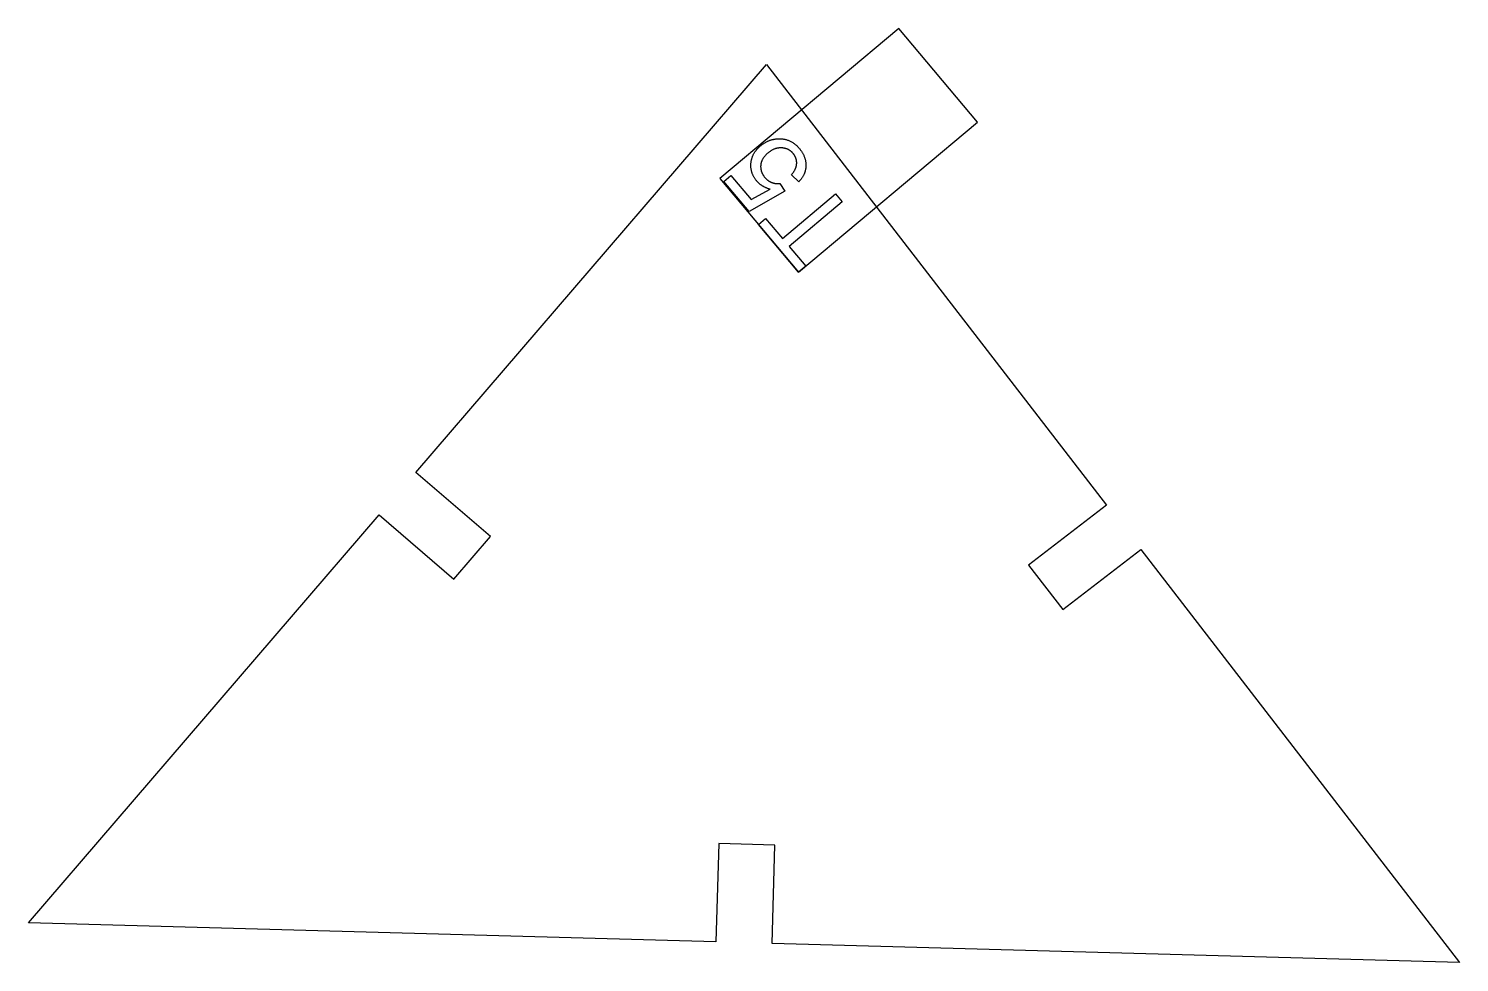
# Model space of a CAD drawing. Header units: millimetres. Extents: x -24.2 to 48.5, y 2.1 to 49.6.
import ezdxf

# ---------------------------------------------------------------- set-up
doc = ezdxf.new("R2010")
doc.units = ezdxf.units.MM
doc.layers.get('0').update_dxf_attribs({"linetype": 'CONTINUOUS'})

msp = doc.modelspace()

# ---------------------------------------------------------------- linework, layer by layer
for p, q in [((19.971, 49.562, -0.835), (10.888, 41.941, -0.835)), ((23.966, 44.801, -0.835), (19.971, 49.562, -0.835)), ((14.884, 37.18, -0.835), (23.966, 44.801, -0.835)), ((10.888, 41.941, -0.835), (14.884, 37.18, -0.835)), ((11.083, 41.794, -0.835), (11.442, 42.096, -0.835)), ((12.362, 40.27, -0.835), (11.083, 41.794, -0.835)), ((11.442, 42.096, -0.835), (12.468, 40.873, -0.835)), ((13.934, 41.686, -0.835), (14.184, 41.294, -0.835)), ((14.886, 41.769, -0.835), (14.522, 42.136, -0.835)), ((14.184, 41.294, -0.835), (12.362, 40.27, -0.835)), ((12.468, 40.873, -0.835), (13.431, 41.399, -0.835)), ((14.058, 38.898, -0.835), (16.761, 41.166, -0.835)), ((17.101, 40.76, -0.835), (14.398, 38.492, -0.835)), ((16.761, 41.166, -0.835), (17.101, 40.76, -0.835)), ((12.846, 39.608, -0.835), (13.207, 39.912, -0.835)), ((14.884, 37.18, -0.835), (12.846, 39.608, -0.835)), ((13.207, 39.912, -0.835), (14.058, 38.898, -0.835)), ((14.398, 38.492, -0.835), (15.245, 37.483, -0.835)), ((15.245, 37.483, -0.835), (14.884, 37.18, -0.835))]:
    msp.add_line(p, q)
msp.add_lwpolyline([(-0.773, 23.739), (-4.565, 26.998), (13.253, 47.729), (30.521, 25.341), (26.562, 22.287), (28.302, 20.031), (32.262, 23.085), (48.455, 2.09), (13.532, 3.059), (13.67, 8.057), (10.822, 8.136), (10.683, 3.138), (-24.24, 4.106), (-6.422, 24.837), (-2.631, 21.578)], close=True)
for points in [[(12.946, 43.603, -0.835), (13.361, 43.952, -0.835), (13.868, 43.964, -0.835)], [(13.868, 43.964, -0.835), (14.487, 43.981, -0.835), (14.915, 43.471, -0.835)], [(12.462, 42.727, -0.835), (12.509, 43.236, -0.835), (12.946, 43.603, -0.835)], [(13.314, 43.232, -0.835), (12.992, 42.962, -0.835), (12.958, 42.625, -0.835)], [(14.015, 43.499, -0.835), (13.653, 43.516, -0.835), (13.314, 43.232, -0.835)], [(14.606, 43.212, -0.835), (14.378, 43.483, -0.835), (14.015, 43.499, -0.835)], [(14.784, 42.704, -0.835), (14.795, 42.986, -0.835), (14.606, 43.212, -0.835)], [(14.915, 43.471, -0.835), (15.266, 43.053, -0.835), (15.254, 42.592, -0.835)], [(12.752, 41.817, -0.835), (12.416, 42.218, -0.835), (12.462, 42.727, -0.835)], [(12.958, 42.625, -0.835), (12.923, 42.288, -0.835), (13.169, 41.995, -0.835)], [(14.522, 42.136, -0.835), (14.773, 42.422, -0.835), (14.784, 42.704, -0.835)], [(15.254, 42.592, -0.835), (15.242, 42.131, -0.835), (14.886, 41.769, -0.835)], [(13.431, 41.399, -0.835), (13.007, 41.513, -0.835), (12.752, 41.817, -0.835)], [(13.169, 41.995, -0.835), (13.322, 41.813, -0.835), (13.527, 41.736, -0.835)], [(13.527, 41.736, -0.835), (13.732, 41.659, -0.835), (13.934, 41.686, -0.835)]]:
    msp.add_open_spline(points, degree=2)

doc.saveas('drawing.dxf')
